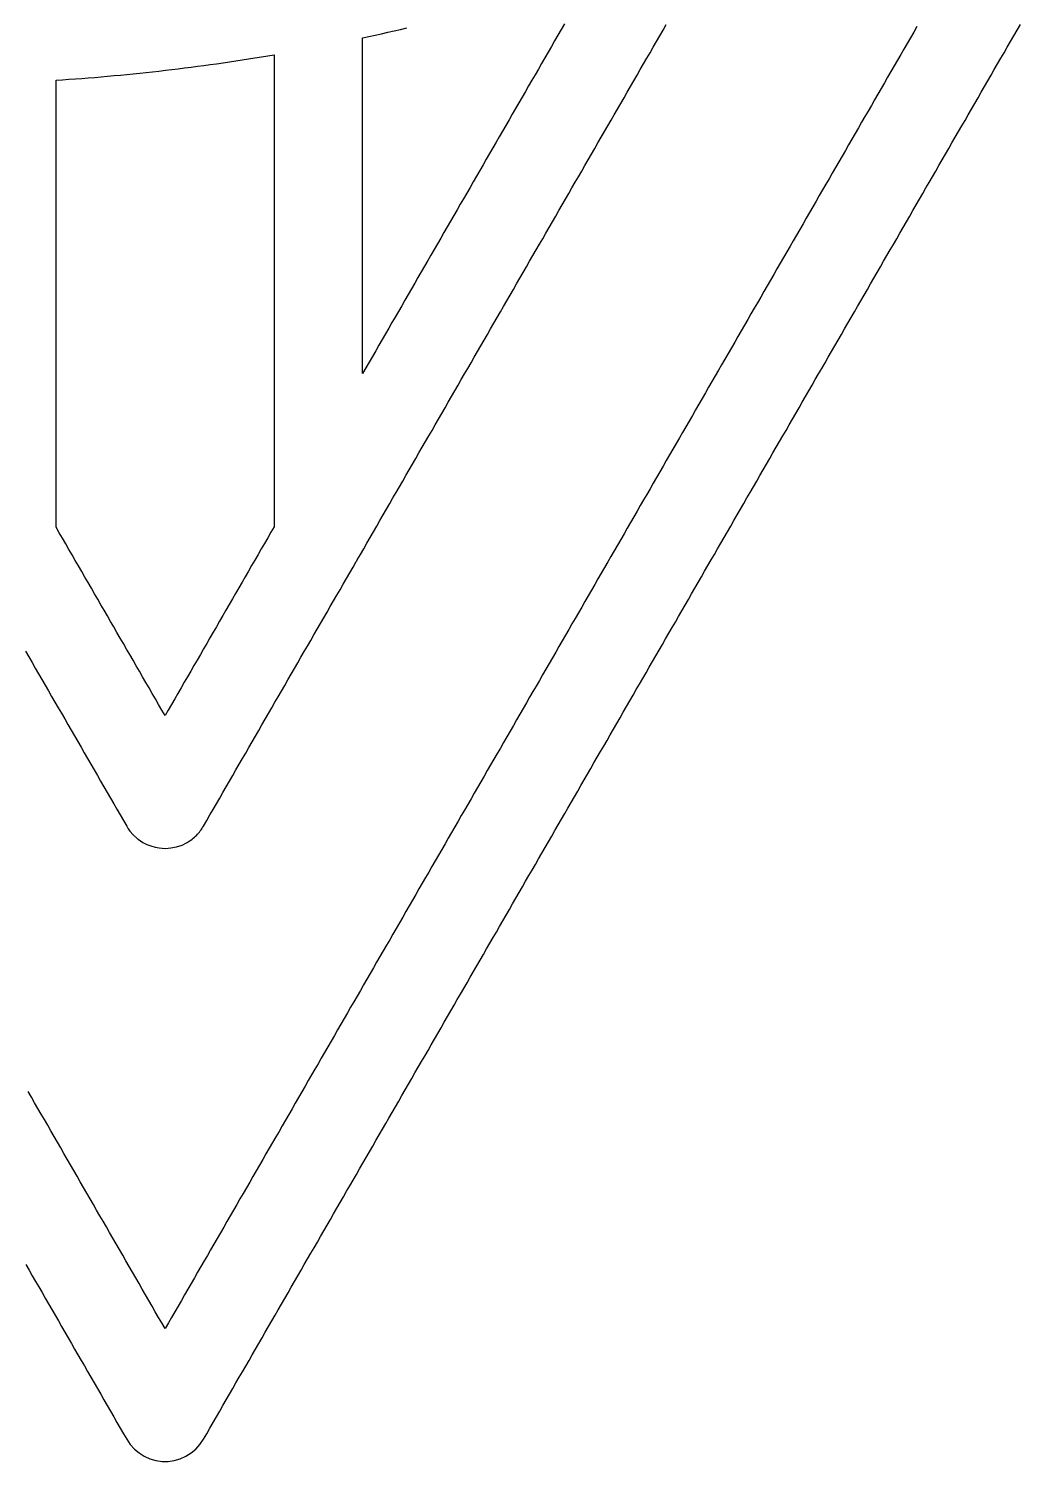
# Model space of a CAD drawing. Header units: millimetres. Extents: x 0 to 84.1, y 0 to 80.1.
# Drawn here: x 39.3 to 69.69, y 0 to 43.91 of the extents above; entities that cross this region are included whole.
import ezdxf

# ---------------------------------------------------------------- set-up
doc = ezdxf.new("R2010")
doc.units = ezdxf.units.MM

msp = doc.modelspace()

# ---------------------------------------------------------------- linework, layer by layer
at = {"layer": 'LOGO'}
for points in [[(39.2045, 24.8285), (39.3046, 24.6554), (39.4047, 24.4823), (39.5048, 24.3093), (39.6049, 24.1362), (39.705, 23.9631), (39.8051, 23.7901), (39.9052, 23.617), (40.0053, 23.4439), (40.1054, 23.2708), (40.2055, 23.0978), (40.3056, 22.9247), (40.4057, 22.7516), (40.5058, 22.5786), (40.6059, 22.4055), (40.706, 22.2324), (40.8061, 22.0594), (40.9062, 21.8863), (41.0063, 21.7132), (41.1064, 21.5401), (41.2065, 21.3671), (41.3066, 21.194), (41.4067, 21.0209), (41.5068, 20.8479), (41.6069, 20.6748), (41.707, 20.5017), (41.8071, 20.3286), (41.9072, 20.1556), (42.0073, 19.9825), (42.1074, 19.8094), (42.2075, 19.6364), (42.3076, 19.4633), (42.3544, 19.3883), (42.4059, 19.3165), (42.5071, 19.2008), (42.6208, 19.0973), (42.6386, 19.0814), (42.6567, 19.0657), (42.6569, 19.0656), (42.6571, 19.0655), (42.7289, 19.0141), (42.8039, 18.9675), (42.9216, 18.9086), (43.0444, 18.8615), (43.1732, 18.8229), (43.3052, 18.7972), (43.3941, 18.7885), (43.4834, 18.7856), (43.5716, 18.7886), (43.6595, 18.7972), (43.8336, 18.8319), (44.0017, 18.8889), (44.1608, 18.9675), (44.1613, 18.9677), (44.1617, 18.9679), (44.1926, 18.988), (44.223, 19.0091), (44.2668, 19.0372), (44.3095, 19.067), (44.3467, 19.0985), (44.3829, 19.1314), (44.4134, 19.1576), (44.4432, 19.1848), (44.473, 19.2177), (44.5017, 19.2515), (44.5322, 19.2855), (44.5615, 19.3206), (44.5841, 19.3533), (44.6057, 19.3866), (44.6323, 19.4249), (44.6575, 19.4641), (44.7571, 19.6367), (44.8568, 19.8093), (44.9564, 19.9819), (45.0561, 20.1545), (45.1557, 20.3271), (45.2554, 20.4997), (45.355, 20.6723), (45.4547, 20.8449), (45.5543, 21.0175), (45.654, 21.1901), (45.7536, 21.3627), (45.8533, 21.5353), (45.9529, 21.7079), (46.0525, 21.8805), (46.1522, 22.0531), (46.2518, 22.2257), (46.3515, 22.3983), (46.4511, 22.5709), (46.5508, 22.7435), (46.6504, 22.9161), (46.7501, 23.0887), (46.8497, 23.2613), (46.9494, 23.4339), (47.049, 23.6065), (47.1487, 23.7791), (47.2483, 23.9517), (47.348, 24.1243), (47.4476, 24.2969), (47.5473, 24.4695), (47.6469, 24.6421), (47.7466, 24.8147), (47.8462, 24.9873), (47.9458, 25.1599), (48.0455, 25.3325), (48.1451, 25.5051), (48.2448, 25.6777), (48.3444, 25.8503), (48.4441, 26.0229), (48.5437, 26.1955), (48.6434, 26.3681), (48.743, 26.5407), (48.8427, 26.7133), (48.9423, 26.8859), (49.042, 27.0585), (49.1416, 27.2311), (49.2413, 27.4037), (49.3409, 27.5763), (49.3412, 27.5767), (49.3415, 27.5771), (49.3552, 27.6004), (49.3684, 27.624), (49.4682, 27.7968), (49.5679, 27.9695), (49.6676, 28.1422), (49.7674, 28.315), (49.8671, 28.4877), (49.9668, 28.6605), (50.0665, 28.8332), (50.1663, 29.0059), (50.266, 29.1787), (50.3657, 29.3514), (50.4655, 29.5242), (50.5652, 29.6969), (50.6649, 29.8696), (50.7647, 30.0424), (50.8644, 30.2151), (50.9641, 30.3879), (51.0638, 30.5606), (51.1636, 30.7333), (51.2633, 30.9061), (51.363, 31.0788), (51.4628, 31.2516), (51.5625, 31.4243), (51.6622, 31.597), (51.762, 31.7698), (51.8617, 31.9425), (51.9614, 32.1153), (52.0612, 32.288), (52.1609, 32.4607), (52.2606, 32.6335), (52.3603, 32.8062), (52.4601, 32.979), (52.5598, 33.1517), (52.6595, 33.3244), (52.7593, 33.4972), (52.859, 33.6699), (52.9587, 33.8427), (53.0585, 34.0154), (53.1582, 34.1881), (53.2579, 34.3609), (53.3577, 34.5336), (53.4574, 34.7064), (53.5571, 34.8791), (53.6568, 35.0518), (53.7566, 35.2246), (53.8563, 35.3973), (53.956, 35.5701), (54.0558, 35.7428), (54.1555, 35.9155), (54.2552, 36.0883), (54.355, 36.261), (54.4547, 36.4338), (54.5544, 36.6065), (54.6542, 36.7792), (54.7539, 36.952), (54.8536, 37.1247), (54.9533, 37.2975), (55.0531, 37.4702), (55.1528, 37.6429), (55.2525, 37.8157), (55.3523, 37.9884), (55.452, 38.1612), (55.5517, 38.3339), (55.6515, 38.5066), (55.7512, 38.6794), (55.8509, 38.8521), (55.9506, 39.0249), (56.0504, 39.1976), (56.1501, 39.3703), (56.2498, 39.5431), (56.3496, 39.7158), (56.4493, 39.8886), (56.549, 40.0613), (56.6488, 40.234), (56.7485, 40.4068), (56.8482, 40.5795), (56.948, 40.7523), (57.0477, 40.925), (57.1474, 41.0977), (57.2471, 41.2705), (57.3469, 41.4432), (57.4466, 41.616), (57.5463, 41.7887), (57.6461, 41.9614), (57.7458, 42.1342), (57.8455, 42.3069), (57.9453, 42.4797), (58.045, 42.6524), (58.1447, 42.8251), (58.2445, 42.9979), (58.3442, 43.1706), (58.4439, 43.3434), (58.5436, 43.5161), (58.6434, 43.6888), (58.7431, 43.8616), (58.8428, 44.0343)], [(39.2126, 6.0349), (39.3124, 5.862), (39.4123, 5.6891), (39.5121, 5.5162), (39.6119, 5.3433), (39.7117, 5.1704), (39.8116, 4.9975), (39.9114, 4.8246), (40.0112, 4.6517), (40.1111, 4.4788), (40.2109, 4.3059), (40.3107, 4.133), (40.4105, 3.9601), (40.5104, 3.7872), (40.6102, 3.6143), (40.71, 3.4414), (40.8098, 3.2685), (40.9097, 3.0956), (41.0095, 2.9227), (41.1093, 2.7498), (41.2091, 2.5769), (41.309, 2.404), (41.4088, 2.2311), (41.5086, 2.0582), (41.6084, 1.8853), (41.7083, 1.7124), (41.8081, 1.5395), (41.9079, 1.3666), (42.0077, 1.1937), (42.1076, 1.0208), (42.2074, 0.8479), (42.3072, 0.675), (42.4131, 0.5181), (42.5398, 0.3774), (42.6848, 0.2558), (42.8454, 0.1555), (43.0183, 0.0785), (43.2003, 0.0263), (43.3877, 0), (43.577, 0), (43.7644, 0.0263), (43.9464, 0.0785), (44.1193, 0.1555), (44.2799, 0.2558), (44.4249, 0.3774), (44.5516, 0.5181), (44.6575, 0.675), (44.7572, 0.8477), (44.857, 1.0205), (44.9567, 1.1932), (45.0564, 1.3659), (45.1562, 1.5387), (45.2559, 1.7114), (45.3556, 1.8842), (45.4554, 2.0569), (45.5551, 2.2297), (45.6549, 2.4024), (45.7546, 2.5752), (45.8543, 2.7479), (45.9541, 2.9207), (46.0538, 3.0934), (46.1535, 3.2662), (46.2533, 3.4389), (46.353, 3.6117), (46.4528, 3.7844), (46.5525, 3.9571), (46.6522, 4.1299), (46.752, 4.3026), (46.8517, 4.4754), (46.9514, 4.6481), (47.0512, 4.8209), (47.1509, 4.9936), (47.2507, 5.1664), (47.3504, 5.3391), (47.4501, 5.5119), (47.5499, 5.6846), (47.6496, 5.8574), (47.7493, 6.0301), (47.8491, 6.2028), (47.9488, 6.3756), (48.0485, 6.5483), (48.1483, 6.7211), (48.248, 6.8938), (48.3478, 7.0666), (48.4475, 7.2393), (48.5472, 7.4121), (48.647, 7.5848), (48.7467, 7.7576), (48.8464, 7.9303), (48.9462, 8.1031), (49.0459, 8.2758), (49.1457, 8.4486), (49.2454, 8.6213), (49.3451, 8.794), (49.4449, 8.9668), (49.5446, 9.1395), (49.6443, 9.3123), (49.7441, 9.485), (49.8438, 9.6578), (49.9436, 9.8305), (50.0433, 10.0033), (50.143, 10.176), (50.2428, 10.3488), (50.3425, 10.5215), (50.4422, 10.6943), (50.542, 10.867), (50.6417, 11.0398), (50.7414, 11.2125), (50.8412, 11.3852), (50.9409, 11.558), (51.0407, 11.7307), (51.1404, 11.9035), (51.2401, 12.0762), (51.3399, 12.249), (51.4396, 12.4217), (51.5393, 12.5945), (51.6391, 12.7672), (51.7388, 12.94), (51.8386, 13.1127), (51.9383, 13.2855), (52.038, 13.4582), (52.1378, 13.6309), (52.2375, 13.8037), (52.3372, 13.9764), (52.437, 14.1492), (52.5367, 14.3219), (52.6365, 14.4947), (52.7362, 14.6674), (52.8359, 14.8402), (52.9357, 15.0129), (53.0354, 15.1857), (53.1351, 15.3584), (53.2349, 15.5312), (53.3346, 15.7039), (53.4344, 15.8767), (53.5341, 16.0494), (53.6338, 16.2221), (53.7336, 16.3949), (53.8333, 16.5676), (53.933, 16.7404), (54.0328, 16.9131), (54.1325, 17.0859), (54.2322, 17.2586), (54.332, 17.4314), (54.4317, 17.6041), (54.5315, 17.7769), (54.6312, 17.9496), (54.7309, 18.1224), (54.8307, 18.2951), (54.9304, 18.4678), (55.0301, 18.6406), (55.1299, 18.8133), (55.2296, 18.9861), (55.3294, 19.1588), (55.4291, 19.3316), (55.5288, 19.5043), (55.6286, 19.6771), (55.7283, 19.8498), (55.828, 20.0226), (55.9278, 20.1953), (56.0275, 20.3681), (56.1273, 20.5408), (56.227, 20.7136), (56.3267, 20.8863), (56.4265, 21.059), (56.5262, 21.2318), (56.6259, 21.4045), (56.7257, 21.5773), (56.8254, 21.75), (56.9252, 21.9228), (57.0249, 22.0955), (57.1246, 22.2683), (57.2244, 22.441), (57.3241, 22.6138), (57.4238, 22.7865), (57.5236, 22.9593), (57.6233, 23.132), (57.723, 23.3047), (57.8228, 23.4775), (57.9225, 23.6502), (58.0223, 23.823), (58.122, 23.9957), (58.2217, 24.1685), (58.3215, 24.3412), (58.4212, 24.514), (58.5209, 24.6867), (58.6207, 24.8595), (58.7204, 25.0322), (58.8202, 25.205), (58.9199, 25.3777), (59.0196, 25.5505), (59.1194, 25.7232), (59.2191, 25.8959), (59.3188, 26.0687), (59.4186, 26.2414), (59.5183, 26.4142), (59.6181, 26.5869), (59.7178, 26.7597), (59.8175, 26.9324), (59.9173, 27.1052), (60.017, 27.2779), (60.1167, 27.4507), (60.2165, 27.6234), (60.3162, 27.7962), (60.4159, 27.9689), (60.5157, 28.1416), (60.6154, 28.3144), (60.7152, 28.4871), (60.8149, 28.6599), (60.9146, 28.8326), (61.0144, 29.0054), (61.1141, 29.1781), (61.2138, 29.3509), (61.3136, 29.5236), (61.4133, 29.6964), (61.5131, 29.8691), (61.6128, 30.0419), (61.7125, 30.2146), (61.8123, 30.3874), (61.912, 30.5601), (62.0117, 30.7328), (62.1115, 30.9056), (62.2112, 31.0783), (62.311, 31.2511), (62.4107, 31.4238), (62.5104, 31.5966), (62.6102, 31.7693), (62.7099, 31.9421), (62.8096, 32.1148), (62.9094, 32.2876), (63.0091, 32.4603), (63.1089, 32.6331), (63.2086, 32.8058), (63.3083, 32.9785), (63.4081, 33.1513), (63.5078, 33.324), (63.6075, 33.4968), (63.7073, 33.6695), (63.807, 33.8423), (63.9067, 34.015), (64.0065, 34.1878), (64.1062, 34.3605), (64.206, 34.5333), (64.3057, 34.706), (64.4054, 34.8788), (64.5052, 35.0515), (64.6049, 35.2243), (64.7046, 35.397), (64.8044, 35.5697), (64.9041, 35.7425), (65.0039, 35.9152), (65.1036, 36.088), (65.2033, 36.2607), (65.3031, 36.4335), (65.4028, 36.6062), (65.5025, 36.779), (65.6023, 36.9517), (65.702, 37.1245), (65.8018, 37.2972), (65.9015, 37.47), (66.0012, 37.6427), (66.101, 37.8154), (66.2007, 37.9882), (66.3004, 38.1609), (66.4002, 38.3337), (66.4999, 38.5064), (66.5997, 38.6792), (66.6994, 38.8519), (66.7991, 39.0247), (66.8989, 39.1974), (66.9986, 39.3702), (67.0983, 39.5429), (67.1981, 39.7157), (67.2978, 39.8884), (67.3975, 40.0612), (67.4973, 40.2339), (67.597, 40.4066), (67.6968, 40.5794), (67.7965, 40.7521), (67.8962, 40.9249), (67.996, 41.0976), (68.0957, 41.2704), (68.1954, 41.4431), (68.2952, 41.6159), (68.3949, 41.7886), (68.4947, 41.9614), (68.5944, 42.1341), (68.6941, 42.3069), (68.7939, 42.4796), (68.8936, 42.6523), (68.9933, 42.8251), (69.0931, 42.9978), (69.1928, 43.1706), (69.2926, 43.3433), (69.3923, 43.5161), (69.492, 43.6888), (69.5918, 43.8616), (69.6915, 44.0343)], [(66.5229, 43.9743), (66.4232, 43.8016), (66.3234, 43.6288), (66.2237, 43.4561), (66.1239, 43.2833), (66.0242, 43.1105), (65.9245, 42.9378), (65.8247, 42.765), (65.725, 42.5923), (65.6252, 42.4195), (65.5255, 42.2468), (65.4257, 42.074), (65.326, 41.9012), (65.2263, 41.7285), (65.1265, 41.5557), (65.0268, 41.383), (64.927, 41.2102), (64.8273, 41.0374), (64.7275, 40.8647), (64.6278, 40.6919), (64.5281, 40.5192), (64.4283, 40.3464), (64.3286, 40.1737), (64.2288, 40.0009), (64.1291, 39.8281), (64.0293, 39.6554), (63.9296, 39.4826), (63.8299, 39.3099), (63.7301, 39.1371), (63.6304, 38.9643), (63.5306, 38.7916), (63.4309, 38.6188), (63.3311, 38.4461), (63.2314, 38.2733), (63.1317, 38.1006), (63.0319, 37.9278), (62.9322, 37.755), (62.8324, 37.5823), (62.7327, 37.4095), (62.6329, 37.2368), (62.5332, 37.064), (62.4335, 36.8913), (62.3337, 36.7185), (62.234, 36.5457), (62.1342, 36.373), (62.0345, 36.2002), (61.9348, 36.0275), (61.835, 35.8547), (61.7353, 35.6819), (61.6355, 35.5092), (61.5358, 35.3364), (61.436, 35.1637), (61.3363, 34.9909), (61.2366, 34.8182), (61.1368, 34.6454), (61.0371, 34.4726), (60.9373, 34.2999), (60.8376, 34.1271), (60.7378, 33.9544), (60.6381, 33.7816), (60.5384, 33.6089), (60.4386, 33.4361), (60.3389, 33.2633), (60.2391, 33.0906), (60.1394, 32.9178), (60.0396, 32.7451), (59.9399, 32.5723), (59.8402, 32.3995), (59.7404, 32.2268), (59.6407, 32.054), (59.5409, 31.8813), (59.4412, 31.7085), (59.3414, 31.5358), (59.2417, 31.363), (59.142, 31.1902), (59.0422, 31.0175), (58.9425, 30.8447), (58.8427, 30.672), (58.743, 30.4992), (58.6432, 30.3265), (58.5435, 30.1537), (58.4438, 29.9809), (58.344, 29.8082), (58.2443, 29.6354), (58.1445, 29.4627), (58.0448, 29.2899), (57.945, 29.1171), (57.8453, 28.9444), (57.7456, 28.7716), (57.6458, 28.5989), (57.5461, 28.4261), (57.4463, 28.2534), (57.3466, 28.0806), (57.2468, 27.9078), (57.1471, 27.7351), (57.0474, 27.5623), (56.9476, 27.3896), (56.8479, 27.2168), (56.7481, 27.0441), (56.6484, 26.8713), (56.5486, 26.6985), (56.4489, 26.5258), (56.3492, 26.353), (56.2494, 26.1803), (56.1497, 26.0075), (56.0499, 25.8347), (55.9502, 25.662), (55.8504, 25.4892), (55.7507, 25.3165), (55.651, 25.1437), (55.5512, 24.971), (55.4515, 24.7982), (55.3517, 24.6254), (55.252, 24.4527), (55.1522, 24.2799), (55.0525, 24.1072), (54.9528, 23.9344), (54.853, 23.7617), (54.7533, 23.5889), (54.6535, 23.4161), (54.5538, 23.2434), (54.454, 23.0706), (54.3543, 22.8979), (54.2546, 22.7251), (54.1548, 22.5523), (54.0551, 22.3796), (53.9553, 22.2068), (53.8556, 22.0341), (53.7558, 21.8613), (53.6561, 21.6886), (53.5564, 21.5158), (53.4566, 21.343), (53.3569, 21.1703), (53.2571, 20.9975), (53.1574, 20.8248), (53.0576, 20.652), (52.9579, 20.4792), (52.8582, 20.3065), (52.7584, 20.1337), (52.6587, 19.961), (52.5589, 19.7882), (52.4592, 19.6155), (52.3594, 19.4427), (52.2597, 19.2699), (52.16, 19.0972), (52.0602, 18.9244), (51.9605, 18.7517), (51.8607, 18.5789), (51.761, 18.4062), (51.6613, 18.2334), (51.5615, 18.0606), (51.4618, 17.8879), (51.362, 17.7151), (51.2623, 17.5424), (51.1625, 17.3696), (51.0628, 17.1968), (50.9631, 17.0241), (50.8633, 16.8513), (50.7636, 16.6786), (50.6638, 16.5058), (50.5641, 16.3331), (50.4643, 16.1603), (50.3646, 15.9875), (50.2649, 15.8148), (50.1651, 15.642), (50.0654, 15.4693), (49.9656, 15.2965), (49.8659, 15.1238), (49.7661, 14.951), (49.6664, 14.7782), (49.5667, 14.6055), (49.4669, 14.4327), (49.3672, 14.26), (49.2674, 14.0872), (49.1677, 13.9144), (49.0679, 13.7417), (48.9682, 13.5689), (48.8685, 13.3962), (48.7687, 13.2234), (48.669, 13.0507), (48.5692, 12.8779), (48.4695, 12.7051), (48.3697, 12.5324), (48.27, 12.3596), (48.1703, 12.1869), (48.0705, 12.0141), (47.9708, 11.8414), (47.871, 11.6686), (47.7713, 11.4958), (47.6715, 11.3231), (47.5718, 11.1503), (47.4721, 10.9776), (47.3723, 10.8048), (47.2726, 10.632), (47.1728, 10.4593), (47.0731, 10.2865), (46.9733, 10.1138), (46.8736, 9.941), (46.7739, 9.7683), (46.6741, 9.5955), (46.5744, 9.4227), (46.4746, 9.25), (46.3749, 9.0772), (46.2751, 8.9045), (46.1754, 8.7317), (46.0757, 8.559), (45.9759, 8.3862), (45.8762, 8.2134), (45.7764, 8.0407), (45.6767, 7.8679), (45.5769, 7.6952), (45.4772, 7.5224), (45.3775, 7.3496), (45.2777, 7.1769), (45.178, 7.0041), (45.0782, 6.8314), (44.9785, 6.6586), (44.8787, 6.4859), (44.779, 6.3131), (44.6793, 6.1403), (44.5795, 5.9676), (44.4798, 5.7948), (44.38, 5.6221), (44.2803, 5.4493), (44.1805, 5.2766), (44.0808, 5.1038), (43.9811, 4.931), (43.8813, 4.7583), (43.7816, 4.5855), (43.6818, 4.4128), (43.5821, 4.24), (43.4823, 4.0672), (43.3824, 4.2403), (43.2825, 4.4134), (43.1825, 4.5865), (43.0826, 4.7596), (42.9826, 4.9327), (42.8827, 5.1058), (42.7828, 5.2789), (42.6828, 5.452), (42.5829, 5.6251), (42.4829, 5.7982), (42.383, 5.9713), (42.2831, 6.1444), (42.1831, 6.3175), (42.0832, 6.4906), (41.9832, 6.6637), (41.8833, 6.8368), (41.7834, 7.0099), (41.6834, 7.183), (41.5835, 7.3561), (41.4836, 7.5292), (41.3836, 7.7023), (41.2837, 7.8754), (41.1837, 8.0485), (41.0838, 8.2216), (40.9839, 8.3947), (40.8839, 8.5678), (40.784, 8.7409), (40.684, 8.914), (40.5841, 9.0871), (40.4842, 9.2602), (40.3842, 9.4333), (40.2843, 9.6064), (40.1843, 9.7795), (40.0844, 9.9526), (39.9845, 10.1257), (39.8845, 10.2988), (39.7846, 10.4719), (39.6846, 10.645), (39.5847, 10.8181), (39.4848, 10.9912), (39.3848, 11.1643), (39.2849, 11.3374)], [(55.7187, 44.0507), (55.6189, 43.878), (55.5192, 43.7053), (55.4195, 43.5325), (55.3198, 43.3598), (55.2201, 43.1871), (55.1204, 43.0144), (55.0207, 42.8417), (54.921, 42.669), (54.8213, 42.4963), (54.7216, 42.3236), (54.6218, 42.1509), (54.5221, 41.9782), (54.4224, 41.8055), (54.3227, 41.6328), (54.223, 41.4601), (54.1233, 41.2874), (54.0236, 41.1147), (53.9239, 40.942), (53.8242, 40.7693), (53.7245, 40.5966), (53.6247, 40.4238), (53.525, 40.2511), (53.4253, 40.0784), (53.3256, 39.9057), (53.2259, 39.733), (53.1262, 39.5603), (53.0265, 39.3876), (52.9268, 39.2149), (52.8271, 39.0422), (52.7274, 38.8695), (52.6276, 38.6968), (52.5279, 38.5241), (52.4282, 38.3514), (52.3285, 38.1787), (52.2288, 38.006), (52.1291, 37.8333), (52.0294, 37.6606), (51.9297, 37.4879), (51.83, 37.3151), (51.7303, 37.1424), (51.6305, 36.9697), (51.5308, 36.797), (51.4311, 36.6243), (51.3314, 36.4516), (51.2317, 36.2789), (51.132, 36.1062), (51.0323, 35.9335), (50.9326, 35.7608), (50.8329, 35.5881), (50.7331, 35.4154), (50.6334, 35.2427), (50.5337, 35.07), (50.434, 34.8973), (50.3343, 34.7246), (50.2346, 34.5519), (50.1349, 34.3791), (50.0352, 34.2064), (49.9355, 34.0337), (49.8358, 33.861), (49.736, 33.6883), (49.6363, 33.5156), (49.5366, 33.3429), (49.5366, 33.5407), (49.5366, 33.7384), (49.5366, 33.9361), (49.5366, 34.1339), (49.5366, 34.3316), (49.5366, 34.5294), (49.5366, 34.7271), (49.5366, 34.9249), (49.5366, 35.1226), (49.5366, 35.3203), (49.5366, 35.5181), (49.5366, 35.7158), (49.5366, 35.9136), (49.5366, 36.1113), (49.5366, 36.3091), (49.5366, 36.5068), (49.5366, 36.7046), (49.5366, 36.9023), (49.5366, 37.1), (49.5366, 37.2978), (49.5366, 37.4955), (49.5366, 37.6933), (49.5366, 37.891), (49.5366, 38.0888), (49.5366, 38.2865), (49.5366, 38.4842), (49.5366, 38.682), (49.5366, 38.8797), (49.5366, 39.0775), (49.5366, 39.2752), (49.5366, 39.473), (49.5366, 39.6707), (49.5366, 39.8684), (49.5366, 40.0662), (49.5366, 40.2639), (49.5366, 40.4617), (49.5366, 40.6594), (49.5366, 40.8572), (49.5366, 41.0549), (49.5366, 41.2526), (49.5366, 41.4504), (49.5366, 41.6481), (49.5366, 41.8459), (49.5366, 42.0436), (49.5366, 42.2414), (49.5366, 42.4391), (49.5366, 42.6369), (49.5366, 42.8346), (49.5366, 43.0323), (49.5366, 43.2301), (49.5366, 43.4278), (49.5366, 43.6256), (49.7301, 43.6672), (49.9235, 43.7094), (50.1168, 43.7521), (50.31, 43.7955), (50.5031, 43.8395), (50.696, 43.8841), (50.8889, 43.9292)]]:
    msp.add_lwpolyline(points, dxfattribs=at)
msp.add_lwpolyline([(46.8226, 43.1065), (46.8226, 42.9084), (46.8226, 42.7102), (46.8226, 42.5121), (46.8226, 42.3139), (46.8226, 42.1158), (46.8226, 41.9177), (46.8226, 41.7195), (46.8226, 41.5214), (46.8226, 41.3232), (46.8226, 41.1251), (46.8226, 40.9269), (46.8226, 40.7288), (46.8226, 40.5307), (46.8226, 40.3325), (46.8226, 40.1344), (46.8226, 39.9362), (46.8226, 39.7381), (46.8226, 39.54), (46.8226, 39.3418), (46.8226, 39.1437), (46.8226, 38.9455), (46.8226, 38.7474), (46.8226, 38.5492), (46.8226, 38.3511), (46.8226, 38.153), (46.8226, 37.9548), (46.8226, 37.7567), (46.8226, 37.5585), (46.8226, 37.3604), (46.8226, 37.1623), (46.8226, 36.9641), (46.8226, 36.766), (46.8226, 36.5678), (46.8226, 36.3697), (46.8226, 36.1715), (46.8226, 35.9734), (46.8226, 35.7753), (46.8226, 35.5771), (46.8226, 35.379), (46.8226, 35.1808), (46.8226, 34.9827), (46.8226, 34.7846), (46.8226, 34.5864), (46.8226, 34.3883), (46.8226, 34.1901), (46.8226, 33.992), (46.8226, 33.7938), (46.8226, 33.5957), (46.8226, 33.3976), (46.8226, 33.1994), (46.8226, 33.0013), (46.8226, 32.8031), (46.8226, 32.605), (46.8226, 32.4069), (46.8226, 32.2087), (46.8226, 32.0106), (46.8226, 31.8124), (46.8226, 31.6143), (46.8226, 31.4161), (46.8226, 31.218), (46.8226, 31.0199), (46.8226, 30.8217), (46.8226, 30.6236), (46.8226, 30.4254), (46.8226, 30.2273), (46.8226, 30.0292), (46.8226, 29.831), (46.8226, 29.6329), (46.8226, 29.4347), (46.8226, 29.2366), (46.8226, 29.0384), (46.8226, 28.8403), (46.8226, 28.6422), (46.7244, 28.4719), (46.6261, 28.3017), (46.5278, 28.1315), (46.4295, 27.9613), (46.3313, 27.7911), (46.233, 27.6209), (46.1347, 27.4506), (46.0364, 27.2804), (45.9382, 27.1102), (45.8399, 26.94), (45.7416, 26.7698), (45.6434, 26.5995), (45.5451, 26.4293), (45.4468, 26.2591), (45.3485, 26.0889), (45.2503, 25.9187), (45.152, 25.7485), (45.0537, 25.5782), (44.9554, 25.408), (44.8572, 25.2378), (44.7589, 25.0676), (44.6606, 24.8974), (44.5623, 24.7272), (44.4641, 24.5569), (44.3658, 24.3867), (44.2675, 24.2165), (44.1692, 24.0463), (44.071, 23.8761), (43.9727, 23.7058), (43.8744, 23.5356), (43.7762, 23.3654), (43.6779, 23.1952), (43.5796, 23.025), (43.4813, 22.8548), (43.3831, 23.0246), (43.2849, 23.1944), (43.1867, 23.3642), (43.0885, 23.534), (42.9903, 23.7038), (42.892, 23.8736), (42.7938, 24.0434), (42.6956, 24.2132), (42.5974, 24.383), (42.4992, 24.5528), (42.401, 24.7226), (42.3028, 24.8924), (42.2045, 25.0622), (42.1063, 25.232), (42.0081, 25.4018), (41.9099, 25.5716), (41.8117, 25.7414), (41.7135, 25.9112), (41.6153, 26.081), (41.5171, 26.2508), (41.4188, 26.4206), (41.3206, 26.5904), (41.2224, 26.7603), (41.1242, 26.9301), (41.026, 27.0999), (40.9278, 27.2697), (40.8296, 27.4395), (40.7313, 27.6093), (40.6331, 27.7791), (40.5349, 27.9489), (40.4367, 28.1187), (40.3385, 28.2885), (40.2403, 28.4583), (40.1421, 28.6281), (40.1421, 28.8266), (40.1421, 29.0252), (40.1421, 29.2237), (40.1421, 29.4223), (40.1421, 29.6209), (40.1421, 29.8194), (40.1421, 30.018), (40.1421, 30.2165), (40.1421, 30.4151), (40.1421, 30.6136), (40.1421, 30.8122), (40.1421, 31.0107), (40.1421, 31.2093), (40.1421, 31.4078), (40.1421, 31.6064), (40.1421, 31.8049), (40.1421, 32.0035), (40.1421, 32.202), (40.1421, 32.4006), (40.1421, 32.5991), (40.1421, 32.7977), (40.1421, 32.9962), (40.1421, 33.1948), (40.1421, 33.3933), (40.1421, 33.5919), (40.1421, 33.7904), (40.1421, 33.989), (40.1421, 34.1875), (40.1421, 34.3861), (40.1421, 34.5846), (40.1421, 34.7832), (40.1421, 34.9817), (40.1421, 35.1803), (40.1421, 35.3788), (40.1421, 35.5774), (40.1421, 35.7759), (40.1421, 35.9745), (40.1421, 36.173), (40.1421, 36.3716), (40.1421, 36.5701), (40.1421, 36.7687), (40.1421, 36.9672), (40.1421, 37.1658), (40.1421, 37.3643), (40.1421, 37.5629), (40.1421, 37.7614), (40.1421, 37.96), (40.1421, 38.1585), (40.1421, 38.3571), (40.1421, 38.5556), (40.1421, 38.7542), (40.1421, 38.9527), (40.1421, 39.1513), (40.1421, 39.3498), (40.1421, 39.5484), (40.1421, 39.7469), (40.1421, 39.9455), (40.1421, 40.144), (40.1421, 40.3426), (40.1421, 40.5411), (40.1421, 40.7397), (40.1421, 40.9383), (40.1421, 41.1368), (40.1421, 41.3354), (40.1421, 41.5339), (40.1421, 41.7325), (40.1421, 41.931), (40.1421, 42.1296), (40.1421, 42.3281), (40.3395, 42.3411), (40.5369, 42.3547), (40.7342, 42.3689), (40.9315, 42.3837), (41.1288, 42.3991), (41.326, 42.4151), (41.5231, 42.4318), (41.7203, 42.449), (41.9173, 42.4668), (42.1143, 42.4852), (42.3113, 42.5042), (42.5081, 42.5238), (42.705, 42.544), (42.9017, 42.5648), (43.0985, 42.5862), (43.2951, 42.6082), (43.4917, 42.6308), (43.6882, 42.654), (43.8847, 42.6778), (44.0811, 42.7022), (44.2774, 42.7272), (44.4736, 42.7528), (44.6698, 42.779), (44.8659, 42.8058), (45.0619, 42.8331), (45.2579, 42.8611), (45.4538, 42.8897), (45.6496, 42.9189), (45.8453, 42.9487), (46.0409, 42.979), (46.2365, 43.01), (46.432, 43.0416), (46.6273, 43.0737)], close=True, dxfattribs=at)

doc.saveas('drawing.dxf')
